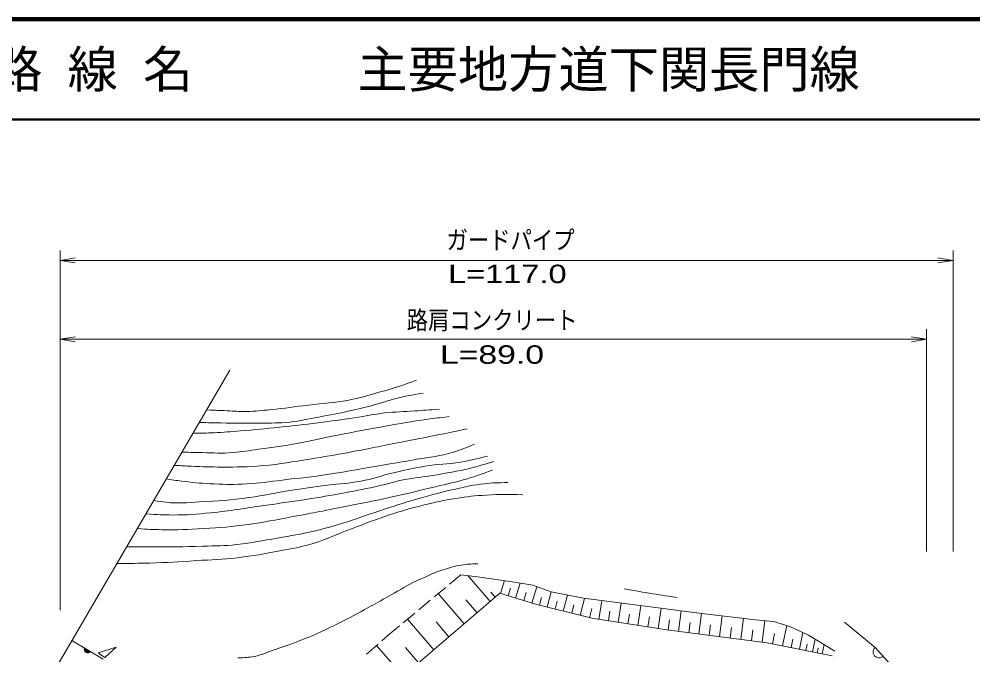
# Model space of a CAD drawing. Units: millimetres, scale not verified. Extents: x 40000 to 680000, y 20000 to 380000.
# Drawn here: x 183046 to 277998, y 316680 to 380000 of the extents above; entities that cross this region are included whole.
import ezdxf
from ezdxf.enums import TextEntityAlignment as Align

# ---------------------------------------------------------------- set-up
doc = ezdxf.new("R2010")
doc.units = ezdxf.units.MM
doc.header["$LTSCALE"] = 1000
for name, color, linetype, lineweight in [('M-BMK-OTRS', 5, 'Continuous', 13), ('M-STR-HTXT', 7, 'Continuous', 13), ('M-TTL', 2, 'Continuous', 140), ('M-TTL-LINE', 7, 'Continuous', 50), ('M-WORK', 1, 'Continuous', 13)]:
    doc.layers.add(name, color=color, linetype=linetype, lineweight=lineweight)
doc.layers.add('M-TTL-TXT', color=7, linetype='Continuous')
doc.styles.add('ＭＳ ゴシック', font='')
doc.styles.add('ＭＳ Ｐゴシック', font='')
doc.styles.get('ＭＳ ゴシック').set_extended_font_data('MS Gothic')
doc.styles.get('ＭＳ Ｐゴシック').set_extended_font_data('MS PGothic')

# ---------------------------------------------------------------- blocks, each defined once
blk = doc.blocks.new('open_arrow')
at = {"color": 0, "linetype": 'Continuous', "lineweight": -2}
blk.add_lwpolyline([(7.5, 1.25), (0, 0), (7.5, -1.25)], dxfattribs=at)

msp = doc.modelspace()

# ---------------------------------------------------------------- linework, layer by layer
at = {"layer": 'M-BMK-OTRS'}
msp.add_line((183767, 310358), (204028, 345040), dxfattribs=at)
at = {"layer": 'M-STR-HTXT'}
for p, q in [((187143, 321138), (187143, 356969)), ((276019, 326996), (276019, 356969)), ((187143, 355969), (276019, 355969)), ((273374, 326996), (273374, 349112)), ((187143, 348112), (273374, 348112))]:
    msp.add_line(p, q, dxfattribs=at)
at = {"layer": 'M-TTL'}
msp.add_line((680000, 380000), (40000, 380000), dxfattribs=at)
at = {"layer": 'M-TTL-LINE'}
msp.add_line((40000, 370000), (680000, 370000), dxfattribs=at)
at = {"layer": 'M-WORK'}
for p, q in [((225899, 323731), (227007, 324657)), ((229931, 321991), (227712, 324573)), ((230972, 322789), (231362, 324081)), ((232474, 322335), (232928, 323837)), ((224364, 322449), (225515, 323410)), ((230443, 322430), (230003, 322942)), ((231723, 322562), (231950, 323313)), ((233285, 322090), (233530, 322900)), ((234096, 321844), (234586, 323466)), ((235618, 321444), (236002, 322971)), ((222829, 321167), (223980, 322128)), ((227348, 319772), (224763, 322782)), ((228639, 320881), (227530, 322173)), ((234855, 321636), (235046, 322399)), ((236420, 321242), (236621, 322044)), ((237221, 321041), (237624, 322644)), ((238915, 320616), (239340, 322309)), ((240760, 320220), (241050, 322087)), ((238068, 320828), (238281, 321675)), ((239831, 320386), (240061, 321302)), ((241717, 320072), (241866, 321029)), ((242675, 319923), (242972, 321838)), ((244638, 319619), (244942, 321582)), ((246651, 319307), (246963, 321320)), ((248688, 319023), (248948, 321063)), ((221294, 319884), (222445, 320846)), ((224338, 317187), (221718, 320238)), ((243656, 319771), (243809, 320753)), ((245645, 319463), (245801, 320470)), ((247668, 319153), (247798, 320173)), ((250723, 318764), (250982, 320799)), ((252786, 318501), (253049, 320564)), ((254878, 318234), (255145, 320326)), ((257009, 317963), (257281, 320094)), ((219802, 318638), (220910, 319564)), ((225843, 318480), (224551, 319985)), ((249705, 318893), (249835, 319911)), ((251755, 318632), (251886, 319664)), ((253832, 318368), (253966, 319414)), ((255944, 318098), (256080, 319164)), ((259048, 317583), (259465, 319616)), ((268254, 317430), (265203, 319948)), ((188304, 318124), (191424, 316257)), ((219155, 318075), (219802, 318638)), ((258032, 317791), (258240, 318808)), ((259889, 317411), (260061, 318252)), ((260730, 317239), (261074, 318920)), ((262016, 316976), (262279, 318262)), ((217647, 316762), (218778, 317747)), ((221292, 314561), (218629, 317617)), ((222813, 315877), (221503, 317403)), ((261373, 317107), (261504, 317751)), ((262506, 316875), (262601, 317340)), ((262996, 316775), (263186, 317704))]:
    msp.add_line(p, q, dxfattribs=at)
for points in [[(264265, 317040), (261633, 318660), (259774, 319525), (258154, 320004), (256369, 320188), (251013, 320795), (239234, 322323), (236013, 322967), (234173, 323611), (232351, 323942), (228688, 324458), (227007, 324657)], [(212254, 306829), (216920, 310750), (222082, 315250), (230889, 322814), (234450, 321737), (240055, 320329), (247536, 319170), (257503, 317900), (263975, 316574)], [(268254, 317430), (269856, 315663), (270850, 313648), (271678, 310942), (272175, 306525), (272534, 300949), (272893, 296338), (273859, 289795)]]:
    msp.add_lwpolyline(points, dxfattribs=at)
msp.add_lwpolyline([(190925, 316890), (191590, 316436), (192695, 317452)], close=True, dxfattribs=at)
for centre, radius, start, end in [((189892, 317237), 354, 157.90404, 320.30922), ((189892, 317237), 283, 160.12808, 318.08518), ((189892, 317237), 212, 163.87441, 314.33886), ((189892, 317237), 142, 171.58614, 306.62713), ((189892, 317237), 100, 181.9038, 296.30946), ((268652, 316986), 596, 131.81287, 312.55602)]:
    msp.add_arc(centre, radius, start, end, dxfattribs=at)
for points, knots in [([(201717, 341084), (202705, 341038), (202955, 341027), (203748, 340994), (204496, 340963), (204914, 340911), (205662, 340920), (206621, 340932), (207156, 341012), (208110, 341104), (209581, 341246), (210398, 341384), (211865, 341565), (213432, 341758), (214325, 341768), (215877, 342061), (217015, 342277), (217631, 342493), (218748, 342798), (219799, 343085), (220391, 343242), (221417, 343607), (221880, 343773), (222036, 343827), (222595, 344049)], [0, 0, 0, 0, 1, 1, 1, 2, 2, 2, 3, 3, 3, 4, 4, 4, 5, 5, 5, 6, 6, 6, 7, 7, 7, 8, 8, 8, 8]), ([(223257, 342742), (221996, 342537), (221630, 342483), (220607, 342227), (219698, 342000), (219212, 341789), (218306, 341546), (217392, 341301), (216875, 341179), (215951, 340976), (214756, 340712), (214080, 340592), (212877, 340368), (211751, 340159), (211126, 339995), (209987, 339871), (208850, 339747), (208205, 339784), (207061, 339761), (205523, 339730), (204661, 339748), (203122, 339779), (202289, 339796), (202021, 339802), (200988, 339837)], [0, 0, 0, 0, 1, 1, 1, 2, 2, 2, 3, 3, 3, 4, 4, 4, 5, 5, 5, 6, 6, 6, 7, 7, 7, 8, 8, 8, 8]), ([(200356, 338755), (201350, 338764), (201616, 338770), (202423, 338804), (203467, 338847), (204050, 338904), (205092, 338988), (206610, 339111), (207460, 339196), (208975, 339356), (210479, 339515), (211321, 339610), (212822, 339798), (214240, 339975), (215034, 340085), (216448, 340295), (217614, 340468), (218256, 340646), (219429, 340773), (220597, 340899), (221258, 340892), (222429, 340976), (223393, 341045), (223696, 341067), (224895, 341160)], [0, 0, 0, 0, 1, 1, 1, 2, 2, 2, 3, 3, 3, 4, 4, 4, 5, 5, 5, 6, 6, 6, 7, 7, 7, 8, 8, 8, 8]), ([(225852, 340414), (224788, 340295), (224505, 340256), (223644, 340138), (222009, 339915), (221101, 339733), (219475, 339448), (217627, 339124), (216595, 338927), (214754, 338565), (213231, 338265), (212388, 338045), (210862, 337764), (209317, 337480), (208441, 337378), (206886, 337157), (205896, 337016), (205344, 336906), (204346, 336825), (203164, 336730), (202496, 336806), (201310, 336825), (200509, 336839), (200251, 336844), (199259, 336878)], [0, 0, 0, 0, 1, 1, 1, 2, 2, 2, 3, 3, 3, 4, 4, 4, 5, 5, 5, 6, 6, 6, 7, 7, 7, 8, 8, 8, 8]), ([(198486, 335555), (199319, 335510), (199534, 335500), (200205, 335472), (201380, 335424), (202039, 335393), (203214, 335390), (204822, 335385), (205726, 335391), (207328, 335528), (209162, 335685), (210175, 335903), (211994, 336190), (213517, 336431), (214370, 336571), (215886, 336853), (217918, 337230), (219049, 337477), (221076, 337874), (222510, 338156), (223316, 338300), (224748, 338592), (225882, 338823), (226241, 338899), (227647, 339199)], [0, 0, 0, 0, 1, 1, 1, 2, 2, 2, 3, 3, 3, 4, 4, 4, 5, 5, 5, 6, 6, 6, 7, 7, 7, 8, 8, 8, 8]), ([(228392, 337681), (227443, 337258), (227130, 337148), (226294, 336880), (224902, 336435), (224060, 336424), (222622, 336163), (220922, 335854), (219964, 335709), (218260, 335417), (216567, 335127), (215625, 334927), (213926, 334672), (212110, 334399), (211085, 334304), (209260, 334092), (207871, 333930), (207097, 333773), (205699, 333706), (204439, 333645), (203729, 333644), (202469, 333706), (201302, 333763), (200647, 333809), (199487, 333954), (198788, 334042), (198554, 334073), (197703, 334213)], [0, 0, 0, 0, 1, 1, 1, 2, 2, 2, 3, 3, 3, 4, 4, 4, 5, 5, 5, 6, 6, 6, 7, 7, 7, 8, 8, 8, 9, 9, 9, 9]), ([(196447, 332063), (197009, 331952), (197187, 331938), (197665, 331884), (198962, 331737), (199702, 331856), (201006, 331911), (202942, 331993), (204027, 332094), (205948, 332353), (207520, 332564), (208383, 332796), (209951, 333043), (211425, 333276), (212252, 333402), (213733, 333595), (215035, 333765), (215782, 333743), (217073, 333982), (218300, 334208), (218951, 334497), (220165, 334782), (221432, 335080), (222140, 335259), (223423, 335472), (224815, 335704), (225622, 335641), (227012, 335887), (228066, 336073), (228433, 336153), (229690, 336466)], [0, 0, 0, 0, 1, 1, 1, 2, 2, 2, 3, 3, 3, 4, 4, 4, 5, 5, 5, 6, 6, 6, 7, 7, 7, 8, 8, 8, 9, 9, 9, 10, 10, 10, 10]), ([(230297, 335942), (229451, 335671), (229208, 335607), (228503, 335417), (227014, 335016), (226155, 334891), (224638, 334617), (223404, 334394), (222693, 334388), (221463, 334147), (220472, 333953), (219936, 333761), (218951, 333540), (217587, 333235), (216819, 333078), (215445, 332822), (213939, 332542), (213093, 332397), (211579, 332160), (209943, 331903), (209023, 331783), (207383, 331552), (205325, 331263), (204179, 331034), (202110, 330834), (200648, 330694), (199825, 330608), (198356, 330614), (197304, 330618), (196934, 330632), (195665, 330725)], [0, 0, 0, 0, 1, 1, 1, 2, 2, 2, 3, 3, 3, 4, 4, 4, 5, 5, 5, 6, 6, 6, 7, 7, 7, 8, 8, 8, 9, 9, 9, 10, 10, 10, 10]), ([(194808, 329258), (195972, 329180), (196296, 329171), (197251, 329150), (198880, 329115), (199794, 329171), (201420, 329261), (203172, 329357), (204154, 329437), (205892, 329675), (207563, 329904), (208486, 330115), (210144, 330420), (212109, 330782), (213208, 330997), (215168, 331387), (217069, 331764), (218135, 331968), (220027, 332380), (221781, 332762), (222756, 333007), (224500, 333430), (225743, 333731), (226451, 333859), (227675, 334230), (228667, 334531), (229004, 334648), (230187, 335086)], [0, 0, 0, 0, 1, 1, 1, 2, 2, 2, 3, 3, 3, 4, 4, 4, 5, 5, 5, 6, 6, 6, 7, 7, 7, 8, 8, 8, 9, 9, 9, 9]), ([(193746, 327441), (194917, 327431), (195218, 327433), (196161, 327434), (198181, 327438), (199314, 327436), (201333, 327508), (202663, 327555), (203414, 327525), (204737, 327673), (206322, 327851), (207198, 328043), (208768, 328318), (210203, 328569), (211013, 328684), (212431, 329017), (213541, 329277), (214156, 329456), (215247, 329790), (216668, 330226), (217440, 330546), (218854, 331005), (220409, 331509), (221276, 331809), (222848, 332256), (224255, 332657), (225044, 332884), (226474, 333195), (227595, 333439), (228222, 333611), (229363, 333729), (230272, 333822), (230606, 333835), (231701, 333839)], [0, 0, 0, 0, 1, 1, 1, 2, 2, 2, 3, 3, 3, 4, 4, 4, 5, 5, 5, 6, 6, 6, 7, 7, 7, 8, 8, 8, 9, 9, 9, 10, 10, 10, 11, 11, 11, 11]), ([(192788, 325800), (194359, 325792), (194779, 325797), (196055, 325828), (197861, 325873), (198871, 325954), (200675, 326068), (202286, 326169), (203195, 326168), (204797, 326362), (206453, 326563), (207375, 326724), (209012, 327043), (210306, 327295), (211046, 327392), (212306, 327779), (213873, 328260), (214692, 328697), (216227, 329270), (217697, 329819), (218508, 330164), (220000, 330650), (221259, 331061), (221971, 331275), (223257, 331589), (224527, 331899), (225243, 332063), (226533, 332270), (227712, 332459), (228380, 332522), (229570, 332601), (230983, 332695), (231482, 332675), (233196, 332638)], [0, 0, 0, 0, 1, 1, 1, 2, 2, 2, 3, 3, 3, 4, 4, 4, 5, 5, 5, 6, 6, 6, 7, 7, 7, 8, 8, 8, 9, 9, 9, 10, 10, 10, 11, 11, 11, 11]), ([(204808, 316389), (205564, 316401), (205824, 316423), (206464, 316536), (207344, 316692), (207792, 316961), (208636, 317254), (209915, 317697), (210636, 317937), (211884, 318460), (213649, 319198), (214600, 319701), (216301, 320576), (217915, 321406), (218776, 321953), (220369, 322822), (221380, 323373), (221916, 323742), (222964, 324220), (223882, 324639), (224396, 324888), (225357, 325196), (226013, 325406), (226389, 325508), (227068, 325619), (227709, 325724), (227952, 325736), (228725, 325766)], [0, 0, 0, 0, 1, 1, 1, 2, 2, 2, 3, 3, 3, 4, 4, 4, 5, 5, 5, 6, 6, 6, 7, 7, 7, 8, 8, 8, 9, 9, 9, 9]), ([(243265, 323276), (244467, 323054), (244777, 322998), (245749, 322834), (246847, 322649), (247200, 322598), (248565, 322392)], [0, 0, 0, 0, 1, 1, 1, 2, 2, 2, 2])]:
    msp.add_open_spline(points, degree=3, knots=knots, dxfattribs=at)

# ---------------------------------------------------------------- block references
at = {"layer": 'M-STR-HTXT', "xscale": 200, "yscale": 200}
for p in [(187143, 355969), (187143, 348112)]:
    msp.add_blockref('open_arrow', p, dxfattribs=at)
at = {"layer": 'M-STR-HTXT', "xscale": 200, "yscale": 200, "rotation": 180}
for p in [(276019, 355969), (273374, 348112)]:
    msp.add_blockref('open_arrow', p, dxfattribs=at)

# ---------------------------------------------------------------- texts
at = {"layer": 'M-STR-HTXT', "style": 'ＭＳ Ｐゴシック'}
for s, width, p in [('ガードパイプ', 0.85, (231972, 356530)), ('L=117.0', 1.35, (231653, 353159)), ('路肩コンクリート', 0.85, (230136, 348552)), ('L=89.0', 1.4, (230121, 345126))]:
    msp.add_text(s, height=1833, dxfattribs=dict(at, width=width)).set_placement(p, align=Align.BOTTOM_CENTER)
at = {"layer": 'M-TTL-TXT', "style": 'ＭＳ ゴシック'}
for s, p in [('路 線 名', (180380, 375000)), ('主要地方道下関長門線', (216734, 375000))]:
    msp.add_text(s, height=3666, dxfattribs=at).set_placement(p, align=Align.MIDDLE_LEFT)

doc.saveas('drawing.dxf')
